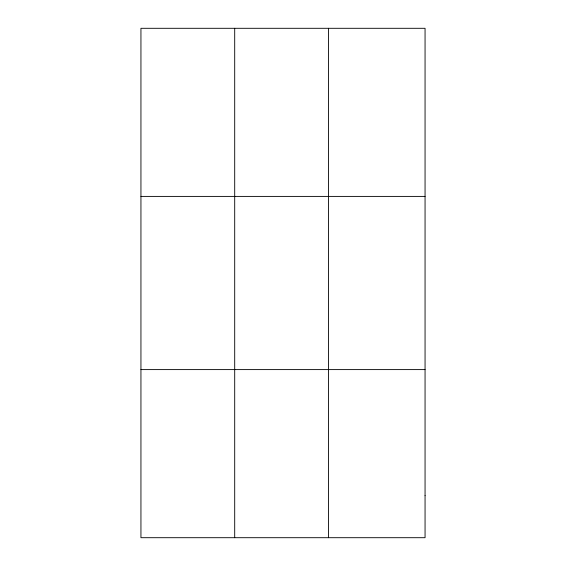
<?xml version="1.0" encoding="UTF-8"?>
<svg xmlns="http://www.w3.org/2000/svg" width="566" height="566" viewBox="0 0 566 566"><rect width="100%" height="100%" fill="white"/><g stroke="black" fill="none" stroke-linecap="round" stroke-linejoin="round"><path stroke-width="0.85" d="M234.699 28.3L234.699 537.7M328.457 28.3L328.457 537.7M140.941 196.402L425.059 196.402M140.941 369.598L425.059 369.598M425.059 495.675L425.059 537.7L140.941 537.7L140.941 28.3L425.059 28.3L425.059 495.675"/></g></svg>
